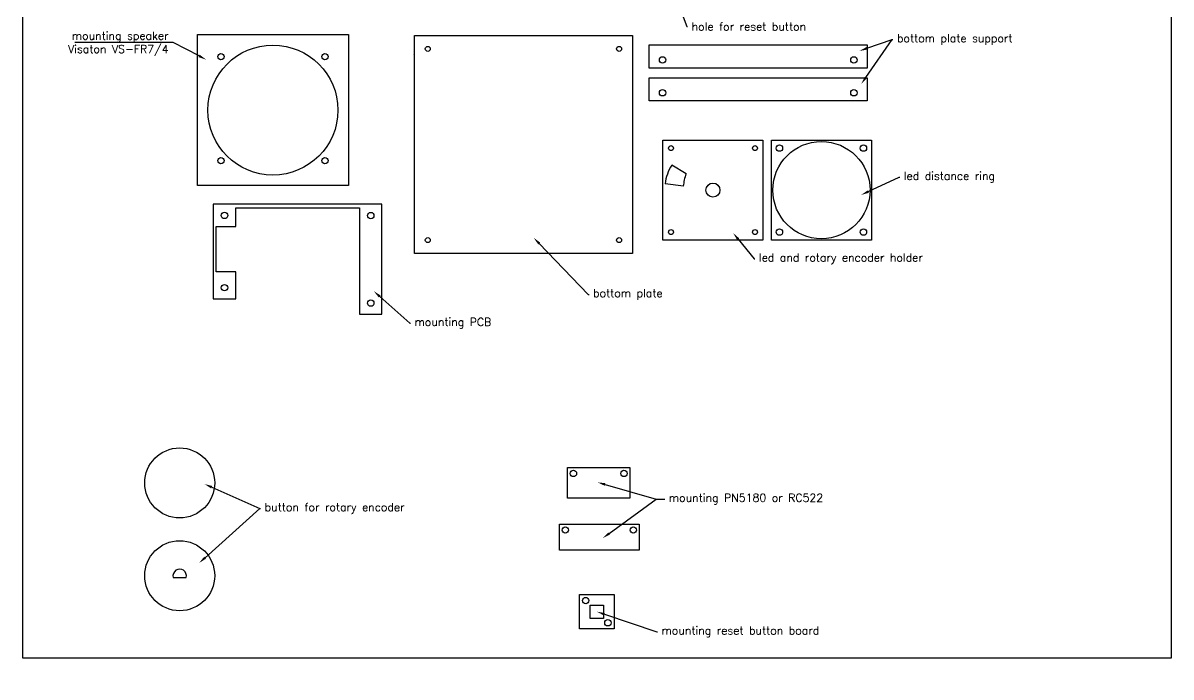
# Model space of a CAD drawing. Header units: metres. Extents: x 891 to 1465, y -355 to 475.
# Drawn here: x 891 to 1465, y -355 to -28 of the extents above; entities that cross this region are included whole.
import ezdxf
from ezdxf import colors
from ezdxf.entities.mleader import LeaderData, LeaderLine
from ezdxf.math import Vec2, Vec3

# ---------------------------------------------------------------- set-up
doc = ezdxf.new("R2010")
doc.units = ezdxf.units.M
for name, color, linetype in [('_caption', 11, 'Continuous'), ('_inner contour', 1, 'Continuous'), ('_outter contour', 5, 'Continuous')]:
    doc.layers.add(name, color=color, linetype=linetype)
doc.styles.get("Standard").update_dxf_attribs({"font": 'simplex.shx'})

msp = doc.modelspace()

# ---------------------------------------------------------------- linework, layer by layer
at = {"layer": '_caption'}
msp.add_lwpolyline([(891.46, 475.3), (1465.46, 475.3), (1465.46, -345.7), (891.46, -345.7)], close=True, dxfattribs=at)
at = {"layer": '_inner contour'}
for p, q in [((1222.97, -103.48), (1215.79, -99.12)), ((1221.62, -109.7), (1212.5, -108.5))]:
    msp.add_line(p, q, dxfattribs=at)
at = {"layer": '_inner contour', "flags": 128}
msp.add_lwpolyline([(973.04, -305.42, 1.317078), (966.59, -305.42)], format="xyb", close=True, dxfattribs=at)
at = {"layer": '_inner contour'}
msp.add_lwpolyline([(1174.97, -319.19), (1181.67, -319.19), (1181.67, -325.89), (1174.97, -325.89)], close=True, dxfattribs=at)
for centre, radius in [((1016.45, -71.62), 32.5), ((1093.85, -41.02), 1.25), ((1189.5, -41.02), 1.25), ((990.45, -44.9), 1.6), ((1042.45, -44.9), 1.6), ((1211.24, -46.54), 1.6), ((1306.89, -46.54), 1.6), ((1211.24, -62.97), 1.6), ((1306.89, -62.97), 1.6), ((1215.44, -90.64), 1.25), ((1257.44, -90.64), 1.25), ((1290.66, -111.64), 24.3), ((1269.66, -90.64), 1.6), ((1311.66, -90.64), 1.6), ((990.45, -96.9), 1.6), ((1042.45, -96.9), 1.6), ((1236.44, -111.64), 3.5), ((992.21, -124.3), 1.6), ((1065.36, -124.4), 1.6), ((1215.44, -132.64), 1.25), ((1257.44, -132.64), 1.25), ((1269.66, -132.64), 1.6), ((1311.66, -132.64), 1.6), ((1093.85, -136.67), 1.25), ((1189.5, -136.67), 1.25), ((992.21, -160.45), 1.6), ((1065.36, -168.15), 1.6), ((1166.65, -253.36), 1.6), ((1191.95, -253.36), 1.6), ((1162.62, -281.66), 1.6), ((1196.62, -281.66), 1.6), ((1172.81, -316.96), 1.6), ((1183.9, -328.04), 1.6)]:
    msp.add_circle(centre, radius, dxfattribs=at)
for centre, start, end in [((1236.44, -111.64), 148.77248, 172.52039), ((1245.69, -111.64), 160.22822, 175.37885)]:
    msp.add_arc(centre, 24.15, start, end, dxfattribs=at)
at = {"layer": '_outter contour'}
for p, q in [((1054.2, -33.87), (1054.2, -109.37)), ((1086.7, -44.01), (1086.7, -44.01)), ((1261.44, -86.71), (1261.44, -136.64))]:
    msp.add_line(p, q, dxfattribs=at)
for points in [[(978.7, -33.87), (1054.2, -33.87)], [(1054.2, -109.35), (1054.2, -109.37), (978.7, -109.37), (978.7, -33.87)], [(1211.44, -86.64), (1261.44, -86.64), (1261.44, -86.71)], [(1261.44, -136.64), (1211.44, -136.64), (1211.44, -86.64)]]:
    msp.add_lwpolyline(points, dxfattribs=at)
for points in [[(1087.2, -34.37), (1196.15, -34.37), (1196.15, -143.32), (1087.2, -143.32)], [(1204.57, -39.04), (1313.57, -39.04), (1313.57, -50.64), (1204.57, -50.64)], [(1204.57, -55.47), (1313.57, -55.47), (1313.57, -67.07), (1204.57, -67.07)], [(1265.66, -86.64), (1315.66, -86.64), (1315.66, -136.64), (1265.66, -136.64)], [(1163.75, -250.46), (1194.85, -250.46), (1194.85, -265.74), (1163.75, -265.74)], [(1159.72, -278.76), (1199.52, -278.76), (1199.52, -291.78), (1159.72, -291.78)], [(1169.71, -313.86), (1187, -313.86), (1187, -331.14), (1169.71, -331.14)]]:
    msp.add_lwpolyline(points, close=True, dxfattribs=at)
at = {"layer": '_outter contour', "flags": 128}
msp.add_lwpolyline([(988.11, -166.05), (997.81, -166.05), (997.81, -152.45), (988.11, -152.45), (988.11, -129.9), (997.81, -129.9), (997.81, -120.5), (1059.76, -120.5), (1059.76, -173.75), (1070.96, -173.75), (1070.96, -118.7), (986.61, -118.7), (986.61, -166.05)], close=True, dxfattribs=at)
at = {"layer": '_outter contour'}
for centre in [(969.81, -258.1), (969.81, -304.52)]:
    msp.add_circle(centre, 17.5, dxfattribs=at)

# ---------------------------------------------------------------- leaders
at = {"layer": '_caption'}
ml = msp.add_multileader_mtext('Standard', dxfattribs=at)
ml.set_content('hole for reset button', color=256)
ml.set_leader_properties()
ml.build(insert=Vec2(0, 0))
ml.multileader.update_dxf_attribs({"text_right_attachment_type": 6, "dogleg_length": 0.36})
ctx = ml.context
ctx.base_point, ctx.plane_origin = Vec3(1223.76, -29.85), Vec3(1213.55, -4.02)
ctx.right_attachment = 6
notes = []
notes.append((ctx, [(0, (1, 1, 0), (1223.4, -29.85), (1, 0), 0.36, [(0, [(1213.55, -4.02)], 0, [])])]))
ctx.mtext.insert, ctx.mtext.flow_direction = Vec3(1225.76, -27.85), 5
ml = msp.add_multileader_mtext('Standard', dxfattribs=at)
ml.set_content('mounting speaker\\PVisaton VS-FR7/4', color=256)
ml.set_leader_properties()
ml.build(insert=Vec2(0, 0))
ml.multileader.update_dxf_attribs({"text_right_attachment_type": 6, "dogleg_length": 0.36})
ctx = ml.context
ctx.base_point, ctx.plane_origin = Vec3(905.66, -35.07), Vec3(983.07, -46.39)
ctx.right_attachment, ctx.text_align_type = 6, 2
notes.append((ctx, [(0, (1, 1, 0), (966.59, -37.74), (-1, 0), 0.36, [(0, [(983.07, -46.39)], 0, [])])]))
ctx.mtext.insert, ctx.mtext.alignment, ctx.mtext.flow_direction = Vec3(964.23, -32.41), 3, 5
ml = msp.add_multileader_mtext('Standard', dxfattribs=at)
ml.set_content('bottom plate support', color=256)
ml.set_leader_properties()
ml.build(insert=Vec2(0, 0))
ml.multileader.update_dxf_attribs({"text_right_attachment_type": 6, "dogleg_length": 0.36})
ctx = ml.context
ctx.base_point, ctx.plane_origin = Vec3(1326.43, -36.38), Vec3(1298.08, -44.84)
ctx.right_attachment = 6
notes.append((ctx, [(0, (1, 1, 0), (1326.07, -36.38), (1, 0), 0.36, [(0, [(1309.66, -42.03)], 0, []), (1, [(1310.54, -58.63)], 0, [])])]))
ctx.mtext.insert, ctx.mtext.flow_direction = Vec3(1328.43, -33.71), 5
ml = msp.add_multileader_mtext('Standard', dxfattribs=at)
ml.set_content('led distance ring', color=256)
ml.set_leader_properties()
ml.build(insert=Vec2(0, 0))
ml.multileader.update_dxf_attribs({"text_right_attachment_type": 6, "dogleg_length": 0.36})
ctx = ml.context
ctx.base_point, ctx.plane_origin = Vec3(1329.84, -105.19), Vec3(1310.46, -114.09)
ctx.right_attachment = 6
notes.append((ctx, [(0, (1, 1, 0), (1329.48, -105.19), (1, 0), 0.36, [(0, [(1310.46, -114.09)], 0, [])])]))
ctx.mtext.insert, ctx.mtext.flow_direction = Vec3(1331.84, -102.52), 5
ml = msp.add_multileader_mtext('Standard', dxfattribs=at)
ml.set_content('bottom plate', color=256)
ml.set_leader_properties()
ml.build(insert=Vec2(0, 0))
ml.multileader.update_dxf_attribs({"text_right_attachment_type": 6, "dogleg_length": 0.36})
ctx = ml.context
ctx.base_point, ctx.plane_origin = Vec3(1174.47, -163.81), Vec3(1146.8, -135.49)
ctx.right_attachment = 6
notes.append((ctx, [(0, (1, 1, 0), (1174.11, -163.81), (1, 0), 0.36, [(0, [(1146.8, -135.49)], 0, [])])]))
ctx.mtext.insert, ctx.mtext.flow_direction = Vec3(1176.47, -161.15), 5
ml = msp.add_multileader_mtext('Standard', dxfattribs=at)
ml.set_content('led and rotary encoder holder', color=256)
ml.set_leader_properties()
ml.build(insert=Vec2(0, 0))
ml.multileader.update_dxf_attribs({"text_right_attachment_type": 6, "dogleg_length": 0.36})
ctx = ml.context
ctx.base_point, ctx.plane_origin = Vec3(1257.41, -146.04), Vec3(1246.53, -133.1)
ctx.right_attachment = 6
notes.append((ctx, [(0, (1, 1, 0), (1257.05, -146.04), (1, 0), 0.36, [(0, [(1246.53, -133.1)], 0, [])])]))
ctx.mtext.insert, ctx.mtext.flow_direction = Vec3(1259.41, -143.37), 5
ml = msp.add_multileader_mtext('Standard', dxfattribs=at)
ml.set_content('mounting PCB', color=256)
ml.set_leader_properties()
ml.build(insert=Vec2(0, 0))
ml.multileader.update_dxf_attribs({"text_right_attachment_type": 6, "dogleg_length": 0.36})
ctx = ml.context
ctx.base_point, ctx.plane_origin = Vec3(1085.24, -178.25), Vec3(1066.84, -162.18)
ctx.right_attachment = 6
notes.append((ctx, [(0, (1, 1, 0), (1084.88, -178.25), (1, 0), 0.36, [(0, [(1066.84, -162.18)], 0, [])])]))
ctx.mtext.insert, ctx.mtext.flow_direction = Vec3(1087.24, -175.59), 5
ml = msp.add_multileader_mtext('Standard', dxfattribs=at)
ml.set_content('mounting PN5180 or RC522', color=256)
ml.set_leader_properties()
ml.build(insert=Vec2(0, 0))
ml.multileader.update_dxf_attribs({"text_right_attachment_type": 6, "dogleg_length": 0.36})
ctx = ml.context
ctx.base_point, ctx.plane_origin = Vec3(1212.38, -266.17), Vec3(1182, -257.79)
ctx.right_attachment = 6
notes.append((ctx, [(0, (1, 1, 0), (1208.02, -266.17), (1, 0), 4.36, [(0, [(1178.68, -257.79)], 0, []), (1, [(1181.3, -285.72)], 0, [])])]))
ctx.mtext.insert, ctx.mtext.flow_direction = Vec3(1214.38, -263.5), 5
ml = msp.add_multileader_mtext('Standard', dxfattribs=at)
ml.set_content('button for rotary encoder', color=256)
ml.set_leader_properties()
ml.build(insert=Vec2(0, 0))
ml.multileader.update_dxf_attribs({"text_right_attachment_type": 6, "dogleg_length": 0.36})
ctx = ml.context
ctx.base_point, ctx.plane_origin = Vec3(1010.28, -270.85), Vec3(982.16, -258.62)
ctx.right_attachment = 6
notes.append((ctx, [(0, (1, 1, 0), (1009.92, -270.85), (1, 0), 0.36, [(0, [(982.16, -258.62)], 0, []), (1, [(979.54, -298.16)], 0, [])])]))
ctx.mtext.insert, ctx.mtext.flow_direction = Vec3(1012.28, -268.19), 5
ml = msp.add_multileader_mtext('Standard', dxfattribs=at)
ml.set_content('mounting reset button board', color=256)
ml.set_leader_properties()
ml.build(insert=Vec2(0, 0))
ml.multileader.update_dxf_attribs({"text_right_attachment_type": 6, "dogleg_length": 0.36})
ctx = ml.context
ctx.base_point, ctx.plane_origin = Vec3(1208.73, -332.57), Vec3(1178.36, -322.5)
ctx.right_attachment = 6
notes.append((ctx, [(0, (1, 1, 0), (1208.37, -332.57), (1, 0), 0.36, [(0, [(1178.36, -322.5)], 0, [])])]))
ctx.mtext.insert, ctx.mtext.flow_direction = Vec3(1210.73, -329.9), 5
for ctx, leaders in notes:
    for number, flags, end, landing, length, lines in leaders:
        leader = LeaderData()
        leader.index, (leader.has_last_leader_line, leader.has_dogleg_vector, leader.attachment_direction) = number, flags
        leader.last_leader_point, leader.dogleg_vector, leader.dogleg_length = Vec3(end), Vec3(landing), length
        for number, points, colour, breaks in lines:
            line = LeaderLine()
            line.index, line.vertices, line.color, line.breaks = number, Vec3.list(points), colors.encode_raw_color(colour), breaks
            leader.lines.append(line)
        ctx.leaders.append(leader)

doc.saveas('drawing.dxf')
